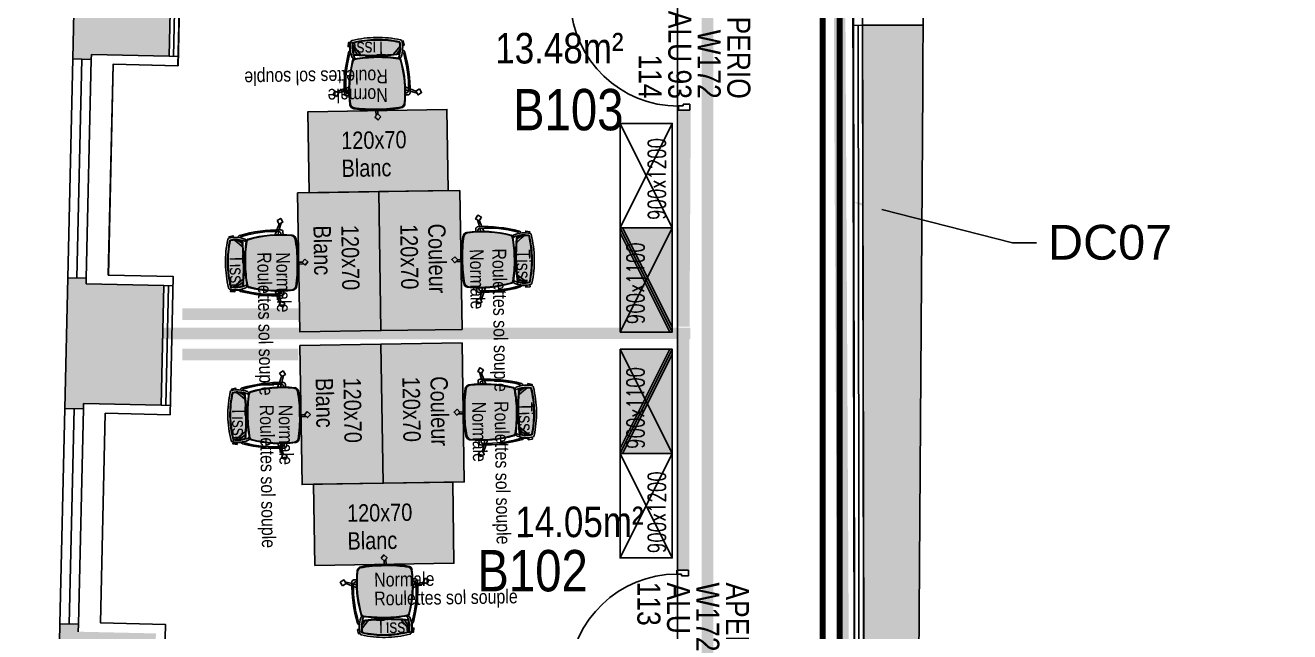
# Model space of a CAD drawing. Extents: x -28.9 to 23.3, y -8.4 to 57.6.
# Drawn here: x -16.27 to -5.36, y 30.75 to 35.98 of the extents above; entities that cross this region are included whole.
import ezdxf
from ezdxf import colors
from ezdxf.entities.mleader import LeaderData, LeaderLine
from ezdxf.enums import TextEntityAlignment as Align
from ezdxf.math import Vec2, Vec3

# ---------------------------------------------------------------- set-up
doc = ezdxf.new("R2010")
doc.units = 0
doc.header["$LTSCALE"] = 0.001
for name, pattern in [('AXES2', [28.575, 19.05, -3.175, 3.175, -3.175]), ('CACHE', [0.375, 0.25, -0.125]), ('CACHE2', [4.7625, 3.175, -1.5875]), ('HIDDEN', [9.525, 6.35, -3.175])]:
    doc.linetypes.add(name, pattern=pattern)
for name, color, linetype in [('01-FAC_CHASSIS EXI', 4, 'Continuous'), ('01-STR_MACONNERIE_HACH', 252, 'Continuous'), ('02-ISOLATION', 6, 'ISOLATION'), ('A-Etiq_Mob', 7, 'Continuous'), ('A-Etiquettes', 7, 'Continuous'), ('A-legende', 7, 'Continuous'), ('A-MobilierAQ', 7, 'Continuous'), ('A-num pièce', 1, 'Continuous')]:
    doc.layers.add(name, color=color, linetype=linetype)
for name, color, linetype, true_color in [('A-cote', 7, 'Continuous', 0x425746), ('A-Détails', 7, 'Continuous', 0x00a500), ('A-mobilier', 7, 'Continuous', 0x666666), ('A-MOQUETTE', 7, 'Continuous', 0xe5ecff), ('A-projet', 7, 'Continuous', 0x5b6280), ('A-signalétique', 7, 'Continuous', 0x666666), ('A-vitré', 7, 'Continuous', 0x61becc), ('couleur siege', 1, 'Continuous', 0xff0000)]:
    doc.layers.add(name, color=color, linetype=linetype, true_color=true_color)
doc.layers.add('A-portes', color=7, linetype='Continuous', lineweight=25)
doc.styles.add('ROMAND', font='romand', dxfattribs={"width": 0.7})
doc.styles.get("Standard").update_dxf_attribs({"font": 'ARIALN.TTF'})
doc.styles.add('Y_TXT_COT', font='arial.ttf', dxfattribs={"height": 0.2})
doc.linetypes.add('ISOLATION', pattern='A,0.00254,-2.54,[134,ltypeshp.shx,S=2.54,R=0,X=-2.54,Y=0],-5.08,[134,ltypeshp.shx,S=2.54,R=180,X=2.54,Y=0],-2.54', length=10.16254)

# ---------------------------------------------------------------- blocks, each defined once
blk = doc.blocks.new('chaise')
at = {"layer": 'A-mobilier', "ltscale": 0.1, "true_color": 0xc7c8ca}
h = blk.add_hatch(color=9, dxfattribs=at)
h.dxf.hatch_style = 1
h.paths.add_polyline_path([(0.272, 0.456, 0.30076), (0.236, 0.489, 0.043342), (0.008, 0.509, 0.043342), (-0.219, 0.489, 0.300759), (-0.255, 0.456, 0.09791), (-0.223, 0.027, 0.292085), (-0.207, 0.013, 0.040929), (0.008, -0.005, 0.040929), (0.223, 0.013, 0.292085), (0.239, 0.027, 0.09791)])
h.paths.add_polyline_path([(0.159, -0.024, 0.015765), (0.008, -0.018, 0.016739), (-0.152, -0.025), (-0.19, -0.069), (-0.218, -0.103, 0.040824), (-0.213, -0.142, 0.054873), (0.008, -0.167, 0.054873), (0.23, -0.142, 0.02252), (0.233, -0.121), (0.219, -0.101)])
h.paths.add_polyline_path([(0.191, -0.026, 0.003373), (0.159, -0.024), (0.219, -0.101), (0.233, -0.121, 0.02535), (0.235, -0.097)])
h.paths.add_polyline_path([(0.226, -0.03, 0.0036), (0.191, -0.026), (0.235, -0.097, 0.0714)])
h.paths.add_polyline_path([(-0.152, -0.025, 0.003505), (-0.185, -0.027), (-0.196, -0.043), (-0.217, -0.075, 0.030269), (-0.218, -0.103), (-0.19, -0.069)])
h.paths.add_polyline_path([(-0.185, -0.027, 0.002494), (-0.209, -0.03, 0.048116), (-0.217, -0.075), (-0.196, -0.043)], flags=17)
at = {"layer": 'A-mobilier'}
for p, q in [((0.004, 0.509), (0.006, 0.543)), ((0.022, 0.558), (0.023, 0.509)), ((-0.262, 0.365), (-0.287, 0.365)), ((0.279, 0.365), (0.303, 0.365)), ((-0.374, 0.349), (-0.308, 0.33)), ((-0.308, 0.308), (-0.363, 0.33)), ((-0.292, 0.326), (-0.283, 0.323)), ((-0.263, 0.345), (-0.272, 0.345)), ((0.279, 0.345), (0.288, 0.345)), ((0.279, 0.31), (0.309, 0.317)), ((0.309, 0.293), (0.279, 0.282)), ((0.324, 0.32), (0.378, 0.334)), ((0.398, 0.325), (0.324, 0.298)), ((-0.242, -0.066), (-0.241, -0.066)), ((-0.19, -0.069), (-0.219, -0.105)), ((-0.217, -0.075), (-0.196, -0.043)), ((0.233, -0.121), (0.219, -0.101)), ((0.258, -0.066), (0.257, -0.066))]:
    blk.add_line(p, q, dxfattribs=at)
at = {"layer": 'A-mobilier', "linetype": 'HIDDEN'}
for p, q in [((-0.263, 0.29), (-0.293, 0.302)), ((-0.283, 0.323), (-0.263, 0.317)), ((-0.196, -0.043), (-0.185, -0.027)), ((-0.152, -0.025), (-0.19, -0.069)), ((0.219, -0.101), (0.159, -0.024)), ((0.191, -0.026), (0.235, -0.097))]:
    blk.add_line(p, q, dxfattribs=at)
at = {"layer": 'A-mobilier'}
for points in [[(-0.024, 0.57), (0.006, 0.543), (0.034, 0.572), (0.003, 0.6)], [(-0.398, 0.31), (-0.363, 0.331), (-0.383, 0.366), (-0.418, 0.345)], [(0.395, 0.371), (0.378, 0.334), (0.415, 0.317), (0.432, 0.354)]]:
    blk.add_lwpolyline(points, close=True, dxfattribs=at)
for points in [[(-0.243, -0.109), (-0.259, -0.113), (-0.25, -0.153), (-0.237, -0.15)], [(0.255, -0.145), (0.275, -0.147), (0.28, -0.107), (0.259, -0.105)]]:
    blk.add_lwpolyline(points, dxfattribs=at)
for centre, radius, start, end in [((-0.212, 0.445), 0.0447, 99.9272, 166.8835), ((-0.019, -0.687), 1.184, 88.7046, 100.0235), ((0.008, -0.811), 1.32, 90, 99.927), ((0.008, -0.811), 1.32, 80.073, 90), ((0.035, -0.687), 1.184, 79.9765, 91.2954), ((0.228, 0.445), 0.0447, 13.1165, 80.0728), ((-0.287, 0.345), 0.02, 90, 178.2197), ((0.845, 0.323), 1.108, 173.1278, 195.4958), ((0.845, 0.323), 1.103, 173.7387, 195.3268), ((-0.203, 0.434), 0.0495, 115.9014, 169.3298), ((-0.829, 0.323), 1.103, 344.6732, 6.2613), ((-0.829, 0.323), 1.108, 344.5042, 6.8722), ((0.219, 0.434), 0.0495, 10.6702, 64.0986), ((0.303, 0.345), 0.02, 1.7803, 90), ((1.039, 0.304), 1.347, 178.2197, 195.2822), ((0.842, 0.272), 1.135, 177.2781, 195.5028), ((-0.272, 0.325), 0.02, 90, 177.2781), ((-0.826, 0.272), 1.135, 344.4972, 2.7219), ((-1.023, 0.304), 1.347, 344.7178, 1.7803), ((0.288, 0.325), 0.02, 2.7219, 90), ((-0.207, -0.008), 0.02, 80.7555, 159.0187), ((-0.204, 0.032), 0.02, 195.4958, 260.6251), ((0.02, -0.095), 0.243, 156.8702, 192.2258), ((-0.2, 0.037), 0.02, 195.3268, 260.7665), ((0.008, 1.315), 1.32, 260.6251, 270), ((-0.186, -0.008), 0.02, 114.7785, 159.0187), ((0.008, 1.315), 1.315, 260.7665, 270), ((0.008, 1.315), 1.315, 270, 279.2335), ((0.008, 1.315), 1.32, 270, 279.3749), ((0.202, -0.008), 0.02, 20.9813, 65.2215), ((0.216, 0.037), 0.02, 279.2335, 344.6732), ((0.223, -0.008), 0.02, 20.9813, 99.2445), ((-0.003, -0.095), 0.243, 347.7742, 23.1298), ((0.22, 0.032), 0.02, 279.3749, 344.5042), ((-0.241, -0.046), 0.02, 195.2822, 270), ((-0.233, -0.026), 0.02, 195.5028, 252.7294), ((0.02, -0.095), 0.263, 159.0187, 193.9621), ((0.02, -0.095), 0.238, 164.1556, 191.4603), ((0.031, -2.412), 2.399, 90.5363, 95.8288), ((0.031, -2.412), 2.394, 90.5374, 95.7482), ((-0.014, -2.412), 2.399, 84.1712, 89.4637), ((-0.014, -2.412), 2.394, 84.2518, 89.4626), ((-0.003, -0.095), 0.238, 348.5397, 15.8444), ((-0.003, -0.095), 0.263, 346.0379, 20.9813), ((0.249, -0.026), 0.02, 287.2706, 344.4972), ((0.257, -0.046), 0.02, 270, 344.7178), ((-0.22, -0.145), 0.02, 218.589, 257.0335), ((0.01, 0.853), 1.044, 257.0335, 269.9004), ((0.01, 0.853), 1.024, 257.1546, 269.8984), ((0.01, 0.853), 1.019, 257.3346, 269.8979), ((0.006, 0.853), 1.019, 270.1021, 282.6654), ((0.006, 0.853), 1.024, 270.1016, 282.8454), ((0.006, 0.853), 1.044, 270.0996, 282.9665), ((0.236, -0.145), 0.02, 282.9665, 321.411)]:
    blk.add_arc(centre, radius, start, end, dxfattribs=at)
blk = doc.blocks.new('SiègeT1')
at = {"layer": 'couleur siege', "true_color": 0x8a6689}
for points in [[(-0.194, 0.224), (-0.077, 0.21), (0.039, 0.212), (0.155, 0.217), (0.198, 0.222), (0.203, 0.244), (0.204, 0.282), (0.201, 0.321), (0.123, 0.338), (0.039, 0.343), (-0.023, 0.345), (-0.098, 0.338), (-0.149, 0.331), (-0.196, 0.322), (-0.202, 0.3), (-0.201, 0.265)], [(-0.208, -0.236), (-0.225, -0.22), (-0.234, -0.197), (-0.236, -0.14), (-0.238, -0.076), (-0.234, -0.012), (-0.228, 0.045), (-0.218, 0.102), (-0.211, 0.132), (-0.201, 0.169), (-0.197, 0.177), (-0.184, 0.18), (-0.12, 0.188), (-0.049, 0.193), (0.009, 0.195), (0.077, 0.193), (0.132, 0.188), (0.169, 0.183), (0.191, 0.179), (0.199, 0.177), (0.204, 0.173), (0.207, 0.164), (0.219, 0.115), (0.231, 0.045), (0.237, -0.005), (0.241, -0.063), (0.241, -0.105), (0.24, -0.159), (0.236, -0.197), (0.235, -0.21), (0.229, -0.22), (0.222, -0.229), (0.213, -0.234), (0.207, -0.236), (0.175, -0.242), (0.114, -0.248), (0.051, -0.251), (-0.05, -0.252), (-0.126, -0.247), (-0.191, -0.238)]]:
    blk.add_hatch(color=8, dxfattribs=at).paths.add_polyline_path(points)
at = {"extrusion": (0, 0, -1), "xscale": 0.8999999999999986, "yscale": 0.8999999999999986, "zscale": -0.9, "rotation": 180}
blk.add_blockref('chaise', (0.005, 0.195), dxfattribs=at)
at = {"layer": 'A-Etiq_Mob', "style": 'ROMAND', "width": 0.7}
for tag, p in [('FINITION', (-0.079, 0.177)), ('PIETEMENT', (-0.091, -0.031)), ('ASSISE', (-0.088, -0.224)), ('COULEUR', (-0.104, -0.424))]:
    blk.add_attdef(tag, p, '', height=0.15, dxfattribs=at)
blk = doc.blocks.new('Poste127Couleur')
at = {"transparency": 33554582}
h = blk.add_hatch(color=256, dxfattribs=at)
h.dxf.hatch_style = 1
h.set_gradient(color1=(169, 83, 160), color2=(255, 246, 230), tint=1, name='CURVED')
h.paths.add_polyline_path([(0, 0.703), (0, 0.003), (1.2, 0.003), (1.2, 0.703)])
blk.add_lwpolyline([(0, 0.7), (0, 0), (1.2, 0), (1.2, 0.7)], close=True)
at = {"layer": 'A-Etiq_Mob'}
for tag, p in [('STRATIFIE', (0.284, 0.421)), ('DIM', (0.284, 0.18))]:
    blk.add_attdef(tag, p, '', height=0.15, dxfattribs=at)
blk = doc.blocks.new('Poste127')
at = {"transparency": 33554582}
h = blk.add_hatch(color=256, dxfattribs=at)
h.dxf.hatch_style = 1
h.set_gradient(color1=(199, 200, 202), color2=(255, 246, 230), tint=1, name='CURVED')
h.paths.add_polyline_path([(0, 0.7), (0, 0), (1.2, 0), (1.2, 0.7)])
blk.add_lwpolyline([(0, 0.7), (0, 0), (1.2, 0), (1.2, 0.7)], close=True)
at = {"layer": 'A-Etiq_Mob'}
for tag, p in [('FINITION', (0.284, 0.421)), ('DIM', (0.284, 0.18))]:
    blk.add_attdef(tag, p, '', height=0.15, dxfattribs=at)
blk = doc.blocks.new('Xref-R1-2018-11')
at = {"layer": '01-STR_MACONNERIE_HACH'}
h = blk.add_hatch(color=256, dxfattribs=at)
h.dxf.hatch_style = 1
h.paths.add_polyline_path([(-13.248, 17.273), (-13.246, 17.355), (-13.326, 17.357), (-13.329, 17.259), (-13.391, 17.26), (-13.399, 16.927), (-13.508, 16.93), (-13.541, 15.475), (-12.378, 15.485), (-12.099, 15.493), (-12.101, 15.595), (-11.795, 15.597), (-11.795, 15.651), (-11.705, 15.652), (-11.706, 15.732), (-11.796, 15.731), (-11.8, 16.308), (-12.584, 16.301), (-12.563, 17.257)])
h.paths.add_polyline_path([(-13.016, 26.879), (-13.015, 26.929), (-13.175, 26.932), (-13.2, 25.804), (-13.04, 25.801), (-13.039, 25.847), (-12.369, 25.832), (-12.346, 26.864)])
h.paths.add_polyline_path([(-12.948, 29.884), (-12.947, 29.93), (-13.107, 29.934), (-13.132, 28.82), (-12.972, 28.816), (-12.971, 28.858), (-12.301, 28.843), (-12.278, 29.869)])
h.paths.add_polyline_path([(-12.881, 32.88), (-12.88, 32.926), (-13.04, 32.93), (-13.065, 31.819), (-12.905, 31.816), (-12.904, 31.857), (-12.234, 31.842), (-12.211, 32.865)])
h.paths.add_polyline_path([(-7.898, 17.894), (-7.925, 16.194), (-9.339, 16.216), (-9.312, 17.916)], flags=16)
edge = h.paths.add_edge_path()
edge.add_line((-5.736, 19.449), (-5.735, 19.673))
edge.add_line((-5.735, 19.673), (-6.241, 19.672))
edge.add_line((-6.241, 19.672), (-6.241, 19.712))
edge.add_line((-6.241, 19.712), (-6.301, 19.712))
edge.add_line((-6.301, 19.712), (-6.3, 19.332))
edge.add_line((-6.3, 19.332), (-6.3, 19.212))
edge.add_line((-6.3, 19.212), (-6.3, 18.852))
edge.add_line((-6.3, 18.852), (-4.904, 18.85))
edge.add_line((-4.904, 18.85), (-4.79, 18.848))
edge.add_line((-4.79, 18.848), (-4.79, 18.85))
edge.add_line((-4.79, 18.85), (0.023, 18.845))
edge.add_line((0.023, 18.845), (0.106, 18.845))
edge.add_line((0.106, 18.845), (0.281, 18.845))
edge.add_line((0.281, 18.845), (0.449, 18.845))
edge.add_line((0.449, 18.845), (0.449, 18.425))
edge.add_line((0.449, 18.425), (0.449, 16.685))
edge.add_line((0.449, 16.685), (0.449, 16.24))
edge.add_line((0.449, 16.24), (0.224, 16.243))
edge.add_line((0.224, 16.243), (0.155, 16.243))
edge.add_line((0.155, 16.243), (-0.001, 16.245))
edge.add_line((-0.001, 16.245), (-0.247, 16.245))
edge.add_line((-0.247, 16.245), (-0.245, 15.778))
edge.add_line((-0.245, 15.778), (-1.206, 15.769))
edge.add_line((-1.206, 15.769), (-1.205, 15.609))
edge.add_line((-1.205, 15.609), (-1.102, 15.61))
edge.add_line((-1.102, 15.61), (-1.102, 15.568))
edge.add_line((-1.102, 15.568), (-0.915, 15.565))
edge.add_line((-0.915, 15.565), (-0.933, 14.246))
edge.add_line((-0.933, 14.246), (0.286, 14.181))
edge.add_line((0.286, 14.181), (0.599, 14.665))
edge.add_line((0.599, 14.665), (0.871, 14.653))
edge.add_line((0.871, 14.653), (1.106, 14.67))
edge.add_arc((1.275, 16.782), 2.119, 265.4303, 301.2709)
edge.add_arc((40.798, -48.297), 74.021, 121.07038, 121.27092, ccw=False)
edge.add_line((2.596, 15.105), (3.168, 15.533))
edge.add_line((3.168, 15.533), (0.286, 19.372))
edge.add_line((0.286, 19.372), (-0.76, 19.393))
edge.add_line((-0.76, 19.393), (-0.747, 22.141))
edge.add_line((-0.747, 22.141), (-5.843, 22.165))
edge.add_line((-5.843, 22.165), (-5.797, 28.561))
edge.add_line((-5.797, 28.561), (-5.795, 29.111))
edge.add_line((-5.795, 29.111), (-6.316, 29.111))
edge.add_line((-6.316, 29.111), (-6.302, 20.622))
edge.add_line((-6.302, 20.622), (-6.242, 20.622))
edge.add_line((-6.242, 20.622), (-6.242, 20.662))
edge.add_line((-6.242, 20.662), (-5.731, 20.663))
edge.add_line((-5.731, 20.663), (-5.727, 21.265))
edge.add_line((-5.727, 21.265), (-5.527, 21.264))
edge.add_line((-5.527, 21.264), (-5.526, 21.589))
edge.add_line((-5.526, 21.589), (-1.324, 21.57))
edge.add_line((-1.324, 21.57), (-1.334, 19.428))
edge.add_line((-1.334, 19.428), (-5.736, 19.449))
h.paths.add_polyline_path([(-6.324, 34.208), (-6.319, 31.031), (-5.787, 31.031), (-5.774, 34.209)])
h.paths.add_polyline_path([(-13.076, 46.557), (-13.075, 46.625), (-13.135, 46.627), (-13.137, 46.538), (-13.224, 46.54), (-13.233, 46.163), (-13.194, 46.162), (-13.201, 45.865), (-13.28, 45.867), (-13.285, 45.627), (-13.311, 45.628), (-13.333, 44.653), (-13.307, 44.652), (-13.313, 44.402), (-13.234, 44.4), (-13.241, 44.095), (-13.279, 44.096), (-13.288, 43.725), (-13.2, 43.724), (-13.202, 43.625), (-13.142, 43.623), (-13.141, 43.688), (-12.9, 43.683), (-12.835, 46.552)])
h.paths.add_polyline_path([(-13.176, 42.149), (-13.174, 42.214), (-13.234, 42.215), (-13.236, 42.139), (-13.323, 42.141), (-13.332, 41.765), (-13.293, 41.764), (-13.3, 41.46), (-13.379, 41.462), (-13.385, 41.218), (-13.41, 41.218), (-13.432, 40.253), (-13.407, 40.252), (-13.412, 40.01), (-13.333, 40.008), (-13.34, 39.7), (-13.378, 39.701), (-13.387, 39.33), (-13.299, 39.328), (-13.301, 39.239), (-13.241, 39.237), (-13.24, 39.299), (-12.999, 39.294), (-12.934, 42.143)])
h.paths.add_polyline_path([(-12.133, 36.307), (-8.706, 36.23), (-7.819, 36.245), (-7.814, 36.868), (-13.052, 36.904), (-13.033, 37.754), (-13.275, 37.76), (-13.273, 37.835), (-13.333, 37.837), (-13.335, 37.741), (-13.422, 37.743), (-13.431, 37.366), (-13.392, 37.365), (-13.399, 37.058), (-13.479, 37.059), (-13.484, 36.813), (-13.506, 36.813), (-13.53, 35.762), (-13.508, 35.761), (-13.515, 35.431), (-12.983, 35.419), (-12.997, 34.816), (-12.837, 34.813), (-12.836, 34.849), (-12.166, 34.834)])
h.paths.add_polyline_path([(-12.437, 22.845), (-12.414, 23.862), (-13.084, 23.877), (-13.082, 23.941), (-13.242, 23.944), (-13.268, 22.819), (-13.108, 22.816), (-13.107, 22.86)])
h.paths.add_polyline_path([(-12.53, 18.704), (-12.482, 20.85), (-13.042, 20.863), (-13.152, 20.864), (-13.15, 20.935), (-13.31, 20.938), (-13.335, 19.841), (-13.441, 19.844), (-13.458, 19.073), (-13.351, 19.071), (-13.358, 18.736), (-13.295, 18.735), (-13.297, 18.647), (-13.217, 18.646), (-13.216, 18.719)])
h.paths.add_polyline_path([(-6.372, 48.192), (-6.362, 48.083), (-6.35, 45.986), (-6.355, 36.933), (-6.374, 36.933), (-6.379, 36.271), (-6.327, 36.271), (-6.326, 36.129), (-5.766, 36.13), (-5.763, 36.865), (-5.789, 36.865), (-5.862, 50.72), (-13.17, 50.678), (-13.239, 47.632), (-13.199, 47.631), (-13.206, 47.338), (-13.119, 47.336), (-13.121, 47.216), (-13.061, 47.215), (-13.06, 47.277), (-12.758, 47.271), (-12.761, 47.906), (-12.774, 50.156), (-9.694, 50.173), (-9.694, 50.213), (-8.334, 50.221), (-8.334, 50.271), (-7.404, 50.277), (-6.384, 50.277)])
h.paths.add_polyline_path([(-9.228, 18.277), (-9.229, 18.207), (-9.229, 18.207), (-9.659, 18.217), (-9.67, 16.326), (-10.321, 16.321), (-10.316, 15.742), (-10.395, 15.742), (-10.394, 15.662), (-10.316, 15.662), (-10.316, 15.608), (-9.982, 15.61), (-9.973, 15.506), (-6.787, 15.534), (-6.787, 15.646), (-6.432, 15.647), (-6.433, 15.722), (-6.324, 15.722), (-6.324, 15.802), (-6.408, 15.804), (-6.409, 16.252), (-7.629, 16.254), (-7.62, 16.686), (-7.917, 16.691), (-7.904, 17.516), (-7.607, 17.511), (-7.595, 18.251), (-7.867, 18.256)])
h.paths.add_polyline_path([(-3.647, 16.249), (-4.965, 16.251), (-4.964, 15.806), (-5.016, 15.806), (-5.016, 15.726), (-4.932, 15.726), (-4.932, 15.652), (-4.669, 15.652), (-4.669, 15.576), (-3.606, 15.586), (-3.608, 15.746), (-3.645, 15.745)], flags=17)
for p, q in [((-5.797, 28.561), (-5.763, 36.865)), ((-6.327, 36.271), (-6.302, 20.622)), ((-13.132, 28.82), (-13.107, 29.934)), ((-12.972, 28.816), (-12.971, 28.858)), ((-5.843, 22.165), (-5.797, 28.561)), ((-13.2, 25.804), (-13.175, 26.932)), ((-13.016, 26.879), (-13.015, 26.929)), ((-13.04, 25.801), (-13.039, 25.847)), ((-13.268, 22.819), (-13.242, 23.944)), ((-13.084, 23.877), (-13.082, 23.941))]:
    blk.add_line(p, q)
for points in [[(-12.301, 28.843), (-12.278, 29.869)], [(-5.795, 29.111), (-6.316, 29.111)], [(-13.132, 28.82), (-12.972, 28.816)], [(-12.971, 28.858), (-12.301, 28.843)], [(-13.175, 26.932), (-13.015, 26.929)], [(-13.016, 26.879), (-12.346, 26.864)], [(-12.369, 25.832), (-12.346, 26.864)], [(-13.2, 25.804), (-13.04, 25.801)], [(-12.369, 25.832), (-13.039, 25.847)], [(-13.242, 23.944), (-13.082, 23.941)]]:
    blk.add_lwpolyline(points)
at = {"layer": '01-FAC_CHASSIS EXI', "linetype": 'Continuous'}
for p, q in [((-13.095, 26.93), (-13.052, 28.818)), ((-13.162, 23.943), (-13.12, 25.802))]:
    blk.add_line(p, q, dxfattribs=at)
at = {"layer": '01-FAC_CHASSIS EXI'}
for points in [[(-13.132, 28.82), (-13.175, 26.932)], [(-13.015, 26.929), (-12.972, 28.816)], [(-13.2, 25.804), (-13.242, 23.944)], [(-13.082, 23.941), (-13.04, 25.801)]]:
    blk.add_lwpolyline(points, dxfattribs=at)
at = {"layer": '02-ISOLATION', "linetype": 'Continuous'}
for points in [[(-6.44, 47.759), (-6.435, 37.014), (-6.454, 37.015), (-6.459, 36.19), (-6.407, 36.19), (-6.407, 34.196), (-6.396, 29.11), (-6.382, 20.622)], [(-6.36, 47.759), (-6.355, 36.933), (-6.374, 36.933), (-6.379, 36.271), (-6.327, 36.271), (-6.327, 34.196), (-6.316, 29.111), (-6.302, 20.622)], [(-12.646, 34.845), (-12.689, 32.955), (-12.129, 32.943), (-12.156, 31.76), (-12.716, 31.772), (-12.756, 29.96), (-12.197, 29.947), (-12.223, 28.761), (-12.783, 28.774), (-12.824, 26.955), (-12.264, 26.942), (-12.291, 25.75), (-12.851, 25.762), (-12.892, 23.953), (-12.332, 23.94), (-12.359, 22.763)], [(-6.316, 29.111), (-6.396, 29.11)], [(-12.301, 28.843), (-12.222, 28.841)], [(-12.346, 26.864), (-12.266, 26.862)], [(-12.369, 25.832), (-12.289, 25.83)]]:
    blk.add_lwpolyline(points, dxfattribs=at)
at = {"layer": '02-ISOLATION', "linetype": 'ISOLATION', "ltscale": 0.004}
for points in [[(-12.238, 29.868), (-12.261, 28.842)], [(-6.356, 29.111), (-6.356, 29.111), (-6.342, 20.622)], [(-12.306, 26.863), (-12.329, 25.831)]]:
    blk.add_lwpolyline(points, dxfattribs=at)
blk = doc.blocks.new('armoire90Réhausse')
at = {"true_color": 0xfdedc9}
h = blk.add_hatch(color=254, dxfattribs=at)
h.dxf.hatch_style = 1
h.paths.add_polyline_path([(0, 0.45), (0, 0), (0.9, 0), (0.9, 0.45)])
blk.add_lwpolyline([(0, 0.45), (0, 0), (0.9, 0), (0.9, 0.45)], close=True)
for points in [[(0.9, 0), (0, 0.45)], [(0.9, 0.45), (0, 0)], [(0.855, 0.45), (0, 0.022)], [(0.9, 0.428), (0.045, 0)]]:
    blk.add_lwpolyline(points)
at = {"layer": 'A-Etiq_Mob', "style": 'ROMAND', "width": 0.7}
for tag, p in [('DIMENSION', (0.068, 0.242)), ('FINITION', (0.068, 0.001)), ('PORTES', (0.068, -0.239))]:
    blk.add_attdef(tag, p, '', height=0.15, dxfattribs=at)
blk = doc.blocks.new('armoire90')
blk.add_lwpolyline([(0, 0.45), (0, 0), (0.9, 0), (0.9, 0.45)], close=True)
for points in [[(0.9, 0), (0, 0.45)], [(0.9, 0.45), (0, 0)]]:
    blk.add_lwpolyline(points)
at = {"layer": 'A-Etiq_Mob', "style": 'ROMAND', "width": 0.7}
for tag, p in [('DIMENSION', (0.068, 0.242)), ('FINITION', (0.068, 0.001)), ('PORTES', (0.068, -0.239))]:
    blk.add_attdef(tag, p, '', height=0.15, dxfattribs=at)
blk = doc.blocks.new('P_93100')
for p, q in [((0.425, 0.93), (0.465, 0.93)), ((0.425, 0), (0.425, 0.93)), ((0.465, 0), (0.465, 0.93)), ((-0.5, -0.1), (-0.5, 0)), ((-0.5, 0), (-0.465, 0)), ((-0.465, 0), (-0.465, -0.04)), ((0.425, 0), (0.465, 0)), ((0.465, 0), (0.465, -0.04)), ((0.5, 0), (0.465, 0)), ((0.5, -0.1), (0.5, 0)), ((-0.45, -0.1), (-0.5, -0.1)), ((-0.465, -0.04), (-0.45, -0.04)), ((-0.45, -0.04), (-0.45, -0.1)), ((0.465, -0.04), (0.45, -0.04)), ((0.45, -0.04), (0.45, -0.1)), ((0.45, -0.1), (0.5, -0.1))]:
    blk.add_line(p, q)
blk.add_arc((0.465, 0), 0.931, 92.4628, 180)

msp = doc.modelspace()

# ---------------------------------------------------------------- linework, layer by layer
at = {"layer": 'A-Etiquettes', "color": 1, "true_color": 0xff0000, "const_width": 0.1}
for points in [[(-14.909, 33.487), (-13.909, 33.487)], [(-14.909, 33.139), (-13.909, 33.139)]]:
    msp.add_lwpolyline(points, dxfattribs=at)
at = {"layer": 'A-legende', "color": 39, "linetype": 'CACHE2', "ltscale": 100, "true_color": 0x663d19, "const_width": 0.05}
msp.add_lwpolyline([(-9.385, 27.474), (-9.385, 54.496)], dxfattribs=at)
at = {"layer": 'A-legende', "color": 151, "linetype": 'CACHE', "ltscale": 2000, "true_color": 0xa4b6e5, "const_width": 0.05}
msp.add_lwpolyline([(-9.238, 27.474), (-9.238, 54.496)], dxfattribs=at)
at = {"layer": 'A-MOQUETTE', "ltscale": 0.01}
msp.add_lwpolyline([(-10.637, 30.282), (-10.637, 40.715), (-15.393, 40.715), (-15.413, 39.824), (-14.853, 39.812), (-14.88, 38.628), (-15.44, 38.641), (-15.481, 36.828), (-14.921, 36.816), (-14.948, 35.63), (-15.508, 35.643), (-15.549, 33.823), (-14.989, 33.811), (-15.016, 32.618), (-15.575, 32.631), (-15.616, 30.822), (-15.056, 30.809), (-15.083, 29.632)], dxfattribs=at)
at = {"layer": 'A-projet', "ltscale": 0.01}
msp.add_lwpolyline([(-2.276, 25.71), (-9.024, 25.721), (-9.024, 27.497), (-9.107, 27.491), (-9.16, 54.628)], dxfattribs=at)
msp.add_lwpolyline([(-15.697, 43.771), (-10.539, 43.737), (-10.535, 43.114), (-10.52, 43.114), (-10.52, 40.725), (-14.044, 40.715), (-14.068, 40.715, -0.301018), (-14.949, 41.704), (-15.371, 41.714), (-15.413, 39.824), (-14.853, 39.812), (-14.88, 38.628), (-15.44, 38.641), (-15.481, 36.828), (-14.921, 36.816), (-14.948, 35.63), (-15.508, 35.643), (-15.549, 33.823), (-14.989, 33.811), (-15.016, 32.618), (-15.575, 32.631), (-15.616, 30.822), (-15.056, 30.809), (-15.083, 29.632)], format="xyb", dxfattribs=at)
at = {"layer": 'A-projet', "const_width": 0.1}
msp.add_lwpolyline([(-15.086, 33.32), (-10.528, 33.321)], dxfattribs=at)
at = {"layer": 'A-signalétique', "color": 1, "linetype": 'CACHE', "ltscale": 2000, "true_color": 0xff0000, "const_width": 0.1}
msp.add_lwpolyline([(-12.124, 28.486), (-12.124, 30.059), (-10.378, 30.059), (-10.378, 40.659)], dxfattribs=at)
at = {"layer": 'A-vitré', "const_width": 0.1}
for points in [[(-10.573, 35.244), (-10.584, 33.379)], [(-10.585, 33.28), (-10.586, 31.285)]]:
    msp.add_lwpolyline(points, dxfattribs=at)

# ---------------------------------------------------------------- block references
at = {"ltscale": 0.01}
msp.add_blockref('Xref-R1-2018-11', (-2.724, 6.869), dxfattribs=at)
at = {"layer": 'A-mobilier'}
ref = msp.add_blockref('SiègeT1', (-13.228, 35.508), dxfattribs=dict(at, xscale=-1, rotation=0.901464338040645))
ref.add_attrib('FINITION', 'Tissu', dxfattribs={"layer": 'A-Etiq_Mob', "height": 0.12, "rotation": 180.9015}).set_placement((-13.155, 35.875), align=Align.BOTTOM_LEFT)
ref.add_attrib('ASSISE', 'Normale', dxfattribs={"layer": 'A-Etiq_Mob', "height": 0.12, "rotation": 180.9015}).set_placement((-13.139, 35.474), align=Align.BOTTOM_LEFT)
ref.add_attrib('PIETEMENT', 'Roulettes sol souple', dxfattribs={"layer": 'A-Etiq_Mob', "height": 0.12, "rotation": 180.9015}).set_placement((-13.139, 35.635), align=Align.BOTTOM_LEFT)
at = {"layer": 'A-mobilier', "ltscale": 0.1}
ref = msp.add_blockref('Poste127', (-13.827, 35.234), dxfattribs=dict(at, xscale=-1, rotation=180.9014643380407))
ref.add_attrib('STRATIFIE', 'Blanc', (-13.535, 34.67), dxfattribs={"layer": 'A-Etiq_Mob', "ltscale": 0.1, "height": 0.15, "rotation": 0.9015})
ref.add_attrib('DIM', '120x70', (-13.538, 34.91), dxfattribs={"layer": 'A-Etiq_Mob', "ltscale": 0.1, "height": 0.15, "rotation": 0.9015})
ref = msp.add_blockref('Poste127', (-13.215, 34.544), dxfattribs=dict(at, xscale=-1, rotation=90.90146433804064))
ref.add_attrib('STRATIFIE', 'Blanc', (-13.779, 34.251), dxfattribs={"layer": 'A-Etiq_Mob', "ltscale": 0.1, "height": 0.15, "rotation": 270.9015})
ref.add_attrib('DIM', '120x70', (-13.539, 34.255), dxfattribs={"layer": 'A-Etiq_Mob', "ltscale": 0.1, "height": 0.15, "rotation": 270.9015})
at = {"layer": 'A-mobilier', "ltscale": 0.1, "rotation": 270.9014643380406}
for p in [(-13.215, 34.544), (-13.196, 33.227)]:
    msp.add_blockref('Poste127Couleur', p, dxfattribs=at).add_auto_attribs({'STRATIFIE': 'Couleur', 'DIM': '120x70'})
at = {"layer": 'A-mobilier'}
ref = msp.add_blockref('SiègeT1', (-14.171, 33.93), dxfattribs=dict(at, xscale=-1, rotation=90.90146433804064))
ref.add_attrib('FINITION', 'Tissu', dxfattribs={"layer": 'A-Etiq_Mob', "height": 0.12, "rotation": 270.9015}).set_placement((-14.538, 34.004), align=Align.BOTTOM_LEFT)
ref.add_attrib('ASSISE', 'Normale', dxfattribs={"layer": 'A-Etiq_Mob', "height": 0.12, "rotation": 270.9015}).set_placement((-14.137, 34.019), align=Align.BOTTOM_LEFT)
ref.add_attrib('PIETEMENT', 'Roulettes sol souple', dxfattribs={"layer": 'A-Etiq_Mob', "height": 0.12, "rotation": 270.9015}).set_placement((-14.299, 34.02), align=Align.BOTTOM_LEFT)
ref = msp.add_blockref('SiègeT1', (-12.24, 33.961), dxfattribs=dict(at, rotation=270.9014643380406))
ref.add_attrib('FINITION', 'Tissu', dxfattribs={"layer": 'A-Etiq_Mob', "height": 0.12, "rotation": 270.9015}).set_placement((-12.064, 34.043), align=Align.BOTTOM_LEFT)
ref.add_attrib('ASSISE', 'Normale', dxfattribs={"layer": 'A-Etiq_Mob', "height": 0.12, "rotation": 270.9015}).set_placement((-12.466, 34.046), align=Align.BOTTOM_LEFT)
ref.add_attrib('PIETEMENT', 'Roulettes sol souple', dxfattribs={"layer": 'A-Etiq_Mob', "height": 0.12, "rotation": 270.9015}).set_placement((-12.272, 34.052), align=Align.BOTTOM_LEFT)
at = {"layer": 'A-mobilier', "ltscale": 0.1}
ref = msp.add_blockref('Poste127', (-13.196, 33.227), dxfattribs=dict(at, xscale=-1, rotation=90.90146433804064))
ref.add_attrib('STRATIFIE', 'Blanc', (-13.76, 32.935), dxfattribs={"layer": 'A-Etiq_Mob', "ltscale": 0.1, "height": 0.15, "rotation": 270.9015})
ref.add_attrib('DIM', '120x70', (-13.52, 32.938), dxfattribs={"layer": 'A-Etiq_Mob', "ltscale": 0.1, "height": 0.15, "rotation": 270.9015})
at = {"layer": 'A-mobilier'}
ref = msp.add_blockref('SiègeT1', (-14.15, 32.614), dxfattribs=dict(at, xscale=-1, rotation=90.90146433804064))
ref.add_attrib('FINITION', 'Tissu', dxfattribs={"layer": 'A-Etiq_Mob', "height": 0.12, "rotation": 270.9015}).set_placement((-14.518, 32.688), align=Align.BOTTOM_LEFT)
ref.add_attrib('ASSISE', 'Normale', dxfattribs={"layer": 'A-Etiq_Mob', "height": 0.12, "rotation": 270.9015}).set_placement((-14.116, 32.703), align=Align.BOTTOM_LEFT)
ref.add_attrib('PIETEMENT', 'Roulettes sol souple', dxfattribs={"layer": 'A-Etiq_Mob', "height": 0.12, "rotation": 270.9015}).set_placement((-14.278, 32.704), align=Align.BOTTOM_LEFT)
ref = msp.add_blockref('SiègeT1', (-12.221, 32.645), dxfattribs=dict(at, rotation=270.9014643380406))
ref.add_attrib('FINITION', 'Tissu', dxfattribs={"layer": 'A-Etiq_Mob', "height": 0.12, "rotation": 270.9015}).set_placement((-12.045, 32.727), align=Align.BOTTOM_LEFT)
ref.add_attrib('ASSISE', 'Normale', dxfattribs={"layer": 'A-Etiq_Mob', "height": 0.12, "rotation": 270.9015}).set_placement((-12.446, 32.729), align=Align.BOTTOM_LEFT)
ref.add_attrib('PIETEMENT', 'Roulettes sol souple', dxfattribs={"layer": 'A-Etiq_Mob', "height": 0.12, "rotation": 270.9015}).set_placement((-12.253, 32.735), align=Align.BOTTOM_LEFT)
at = {"layer": 'A-mobilier', "ltscale": 0.1}
ref = msp.add_blockref('Poste127', (-13.777, 32.018), dxfattribs=dict(at, xscale=-1, rotation=180.9014643380407))
ref.add_attrib('STRATIFIE', 'Blanc', (-13.484, 31.454), dxfattribs={"layer": 'A-Etiq_Mob', "ltscale": 0.1, "height": 0.15, "rotation": 0.9015})
ref.add_attrib('DIM', '120x70', (-13.488, 31.694), dxfattribs={"layer": 'A-Etiq_Mob', "ltscale": 0.1, "height": 0.15, "rotation": 0.9015})
at = {"layer": 'A-mobilier'}
ref = msp.add_blockref('SiègeT1', (-13.164, 31.064), dxfattribs=dict(at, xscale=-1, rotation=180.9014643380407))
ref.add_attrib('FINITION', 'Tissu', dxfattribs={"layer": 'A-Etiq_Mob', "height": 0.12, "rotation": 0.9015}).set_placement((-13.237, 30.696), align=Align.BOTTOM_LEFT)
ref.add_attrib('ASSISE', 'Normale', dxfattribs={"layer": 'A-Etiq_Mob', "height": 0.12, "rotation": 0.9015}).set_placement((-13.253, 31.098), align=Align.BOTTOM_LEFT)
ref.add_attrib('PIETEMENT', 'Roulettes sol souple', dxfattribs={"layer": 'A-Etiq_Mob', "height": 0.12, "rotation": 0.9015}).set_placement((-13.253, 30.936), align=Align.BOTTOM_LEFT)
at = {"layer": 'A-MobilierAQ', "ltscale": 0.1}
ref = msp.add_blockref('armoire90', (-11.133, 34.232), dxfattribs=dict(at, xscale=-1, rotation=270))
ref.add_attrib('DIMENSION', '900x1200', (-10.741, 34.3), dxfattribs={"layer": 'A-Etiq_Mob', "ltscale": 0.1, "height": 0.15, "rotation": 90, "style": 'ROMAND', "width": 0.7})
at = {"layer": 'A-MobilierAQ', "ltscale": 0.1, "rotation": 90}
msp.add_blockref('armoire90Réhausse', (-10.683, 33.332), dxfattribs=at).add_auto_attribs({'DIMENSION': '900x1100'})
at = {"layer": 'A-MobilierAQ', "ltscale": 0.1}
ref = msp.add_blockref('armoire90Réhausse', (-10.683, 33.183), dxfattribs=dict(at, xscale=-1, rotation=90))
ref.add_attrib('DIMENSION', '900x1100', (-10.925, 32.324), dxfattribs={"layer": 'A-Etiq_Mob', "ltscale": 0.1, "height": 0.15, "rotation": 90, "style": 'ROMAND', "width": 0.7})
ref = msp.add_blockref('armoire90', (-11.133, 32.283), dxfattribs=dict(at, rotation=270))
ref.add_attrib('DIMENSION', '900x1200', (-10.741, 31.424), dxfattribs={"layer": 'A-Etiq_Mob', "ltscale": 0.1, "height": 0.15, "rotation": 90, "style": 'ROMAND', "width": 0.7})
at = {"layer": 'A-portes', "ltscale": 0.01}
ref = msp.add_blockref('P_93100', (-10.63, 35.748), dxfattribs=dict(at, rotation=90.00000000000001))
ref.add_attrib('N°', '114', (-10.972, 35.728), dxfattribs={"layer": '0', "ltscale": 6, "height": 0.1992, "rotation": 270})
ref.add_attrib('NATURE/DIM', 'ALU 93', (-10.717, 36.105), dxfattribs={"layer": 'A-Etiquettes', "ltscale": 6, "height": 0.1992, "rotation": 270})
ref.add_attrib('FINITION', 'W172', (-10.464, 35.942), dxfattribs={"layer": 'A-Etiquettes', "ltscale": 6, "height": 0.1992, "rotation": 270})
ref.add_attrib('FERMETURE', 'APERIO', (-10.208, 36.207), dxfattribs={"layer": 'A-Etiquettes', "ltscale": 6, "height": 0.1992, "rotation": 270})
ref = msp.add_blockref('P_93100', (-10.642, 30.777), dxfattribs=dict(at, xscale=-1, rotation=90))
ref.add_attrib('N°', '113', (-10.984, 31.178), dxfattribs={"layer": '0', "ltscale": 6, "height": 0.1992, "rotation": 270})
ref.add_attrib('NATURE/DIM', 'ALU 93', (-10.728, 31.171), dxfattribs={"layer": 'A-Etiquettes', "ltscale": 6, "height": 0.1992, "rotation": 270})
ref.add_attrib('FINITION', 'W172', (-10.476, 31.171), dxfattribs={"layer": 'A-Etiquettes', "ltscale": 6, "height": 0.1992, "rotation": 270})
ref.add_attrib('FERMETURE', 'APERIO', (-10.22, 31.171), dxfattribs={"layer": 'A-Etiquettes', "ltscale": 6, "height": 0.1992, "rotation": 270})

# ---------------------------------------------------------------- texts
at = {"layer": 'A-cote', "color": 30, "char_height": 0.2633, "attachment_point": 1, "rotation": 0.0792}
for s, insert in [('13.48m²', (-12.21, 35.913)), ('14.05m²', (-12.037, 31.825))]:
    msp.add_mtext_dynamic_manual_height_columns(s, width=1.21952, gutter_width=12.5, heights=[0], dxfattribs=dict(at, insert=insert))
at = {"layer": 'A-num pièce', "ltscale": 0.1, "char_height": 0.3565, "attachment_point": 1}
for s, insert in [('B103', (-12.057, 35.43)), ('B102', (-12.365, 31.451))]:
    msp.add_mtext_dynamic_manual_height_columns(s, width=1.29845, gutter_width=12.5, heights=[0], dxfattribs=dict(at, insert=insert))

# ---------------------------------------------------------------- next in the draw order: leaders
at = {"layer": 'A-Détails'}
ml = msp.add_multileader_mtext('Standard', dxfattribs=at)
ml.set_content('DC07', color=256, style='Y_TXT_COT')
ml.set_leader_properties()
ml.build(insert=Vec2(0, 0))
ml.multileader.update_dxf_attribs({"has_text_frame": 1, "text_left_attachment_type": 2, "text_right_attachment_type": 2, "dogleg_length": 1, "arrow_head_size": 0.25})
ctx = ml.context
ctx.base_point, ctx.char_height, ctx.arrow_head_size, ctx.landing_gap_size, ctx.plane_origin = Vec3(-7.541, 34.102), 0.3, 0.25, 0.1, Vec3(-10.985, 36.969)
ctx.left_attachment, ctx.right_attachment = 2, 2
notes = []
notes.append((ctx, [(0, (1, 1, 0), (-7.748, 34.102), (1, 0), 0.207, [(0, [(-9.118, 34.453)], 0, [])])]))
ctx.mtext.insert, ctx.mtext.rotation, ctx.mtext.width, ctx.mtext.defined_height, ctx.mtext.flow_direction = Vec3(-7.441, 34.257), 6.283185, 0.43654, 0.2, 5
ctx.mtext.has_bg_fill, ctx.mtext.bg_color, ctx.mtext.bg_scale_factor, ctx.mtext.bg_transparency, ctx.mtext.use_window_bg_color = 1, -1027028792, 1.5, 0, 1
for ctx, leaders in notes:
    for number, flags, end, landing, length, lines in leaders:
        leader = LeaderData()
        leader.index, (leader.has_last_leader_line, leader.has_dogleg_vector, leader.attachment_direction) = number, flags
        leader.last_leader_point, leader.dogleg_vector, leader.dogleg_length = Vec3(end), Vec3(landing), length
        for number, points, colour, breaks in lines:
            line = LeaderLine()
            line.index, line.vertices, line.color, line.breaks = number, Vec3.list(points), colors.encode_raw_color(colour), breaks
            leader.lines.append(line)
        ctx.leaders.append(leader)

# ---------------------------------------------------------------- next in the draw order: linework, layer by layer
at = {"layer": 'A-signalétique', "color": 253, "linetype": 'AXES2', "ltscale": 50, "true_color": 0x999999, "const_width": 0.1}
msp.add_lwpolyline([(-9.337, 54.437), (-9.193, 27.491)], dxfattribs=at)

doc.saveas('drawing.dxf')
